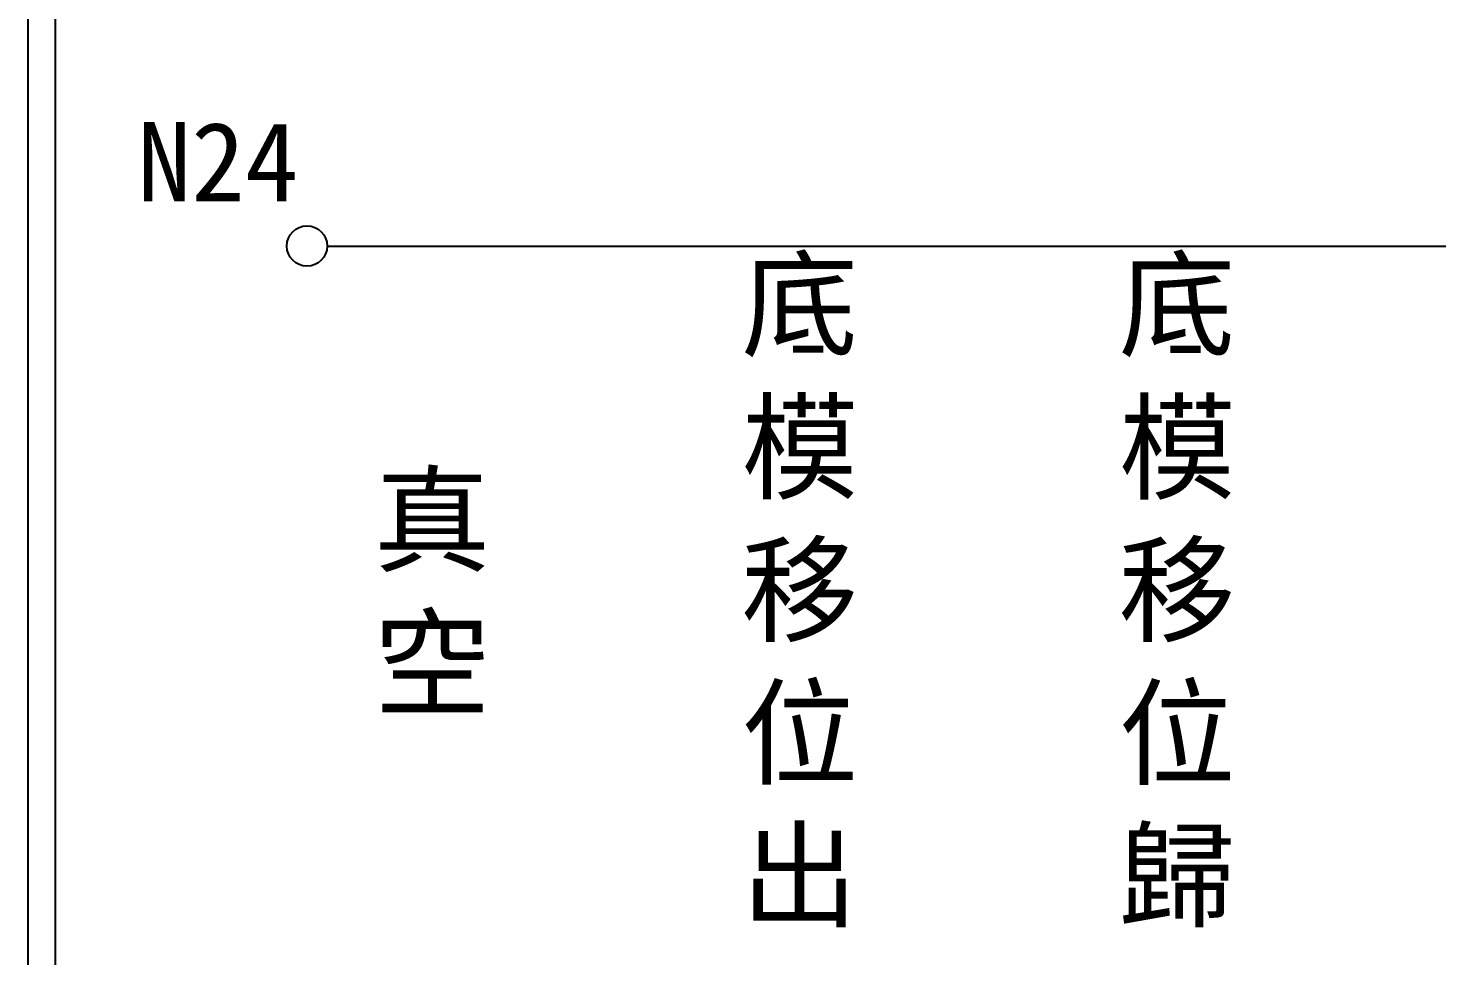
# Model space of a CAD drawing. Extents: x 10 to 297, y 3 to 207.
# Drawn here: x 10 to 74.2, y 62.7 to 105 of the extents above; entities that cross this region are included whole.
import ezdxf

# ---------------------------------------------------------------- set-up
doc = ezdxf.new("R2010")
doc.units = 0
doc.layers.add('圖框層', color=7, linetype='CONTINUOUS')
doc.layers.add('標尺寸層', color=3, linetype='CONTINUOUS')
doc.styles.add('CNS', font='romanc.shx', dxfattribs={"bigfont": 'chineset.shx'})
doc.styles.add('STSL', font='kaiu.ttf')

msp = doc.modelspace()

# ---------------------------------------------------------------- linework, layer by layer
at = {"layer": '圖框層', "color": 7}
for p, q in [((10, 3), (10, 206.969)), ((11.25, 4.25), (11.25, 205.719))]:
    msp.add_line(p, q, dxfattribs=at)
at = {"layer": '標尺寸層', "color": 7}
msp.add_line((23.624, 95.061), (278.376, 95.061), dxfattribs=at)
msp.add_circle((22.703, 95.061), 0.92, dxfattribs=at)

# ---------------------------------------------------------------- texts
at = {"layer": '圖框層', "color": 4, "style": 'STSL'}
msp.add_text('N24', height=3.6, dxfattribs=at).set_placement((14.977, 97.104))
at = {"layer": '標尺寸層', "color": 7, "char_height": 3.9, "width": 8.6627, "attachment_point": 5, "style": 'CNS'}
for s, insert in [('{\\fDFKai-SB|b0|i0|c136|p65;底模移位出}', (45.15, 79.181)), ('{\\fDFKai-SB|b0|i0|c136|p65;底模移位歸}', (62.338, 79.181)), ('{\\fDFKai-SB|b0|i0|c136|p65;真空}', (28.407, 79.181))]:
    msp.add_mtext(s, dxfattribs=dict(at, insert=insert))

doc.saveas('drawing.dxf')
